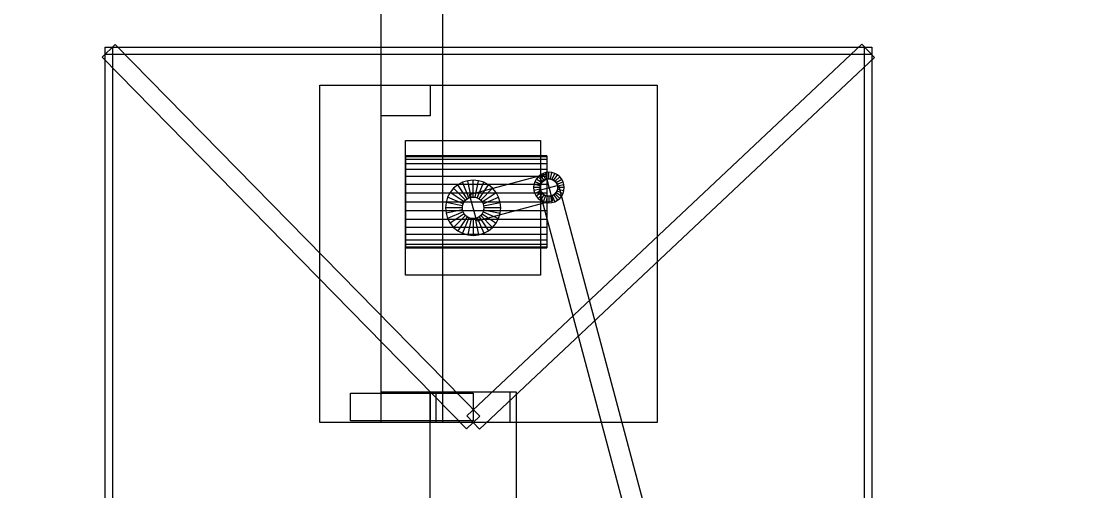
# Model space of a CAD drawing. Header units: millimetres. Extents: x -191664 to 191490, y -197311 to 10263.
# Drawn here: x -1236 to 518, y -193951 to -193186 of the extents above; entities that cross this region are included whole.
import ezdxf

# ---------------------------------------------------------------- set-up
doc = ezdxf.new("R2010")
doc.units = ezdxf.units.MM
doc.layers.add('R15_COTAS_TRANSPORTE_P', color=1, linetype='Continuous', lineweight=0)
doc.layers.add('R15_REPARTIDOR_BIELA_MANIVELA_P', color=3, linetype='Continuous', lineweight=0)
doc.dimstyles.new('PLANTA_20', dxfattribs={"dimtxt": 50, "dimasz": 30, "dimexe": 30, "dimexo": 16, "dimgap": 20, "dimtad": 1, "dimtih": 1, "dimtoh": 1, "dimdec": 1, "dimzin": 0, "dimdsep": 46, "dimcen": 0.09, "dimadec": 0, "dimazin": 0, "dimtfac": 1, "dimtdec": 4, "dimtofl": 0, "dimtmove": 0, "dimatfit": 3, "dimfxl": 1, "dimtolj": 1, "dimtzin": 0, "dimarcsym": 0})

# ---------------------------------------------------------------- blocks, each defined once
blk = doc.blocks.new('*D132')
at = {"layer": 'Defpoints', "color": 0, "transparency": 16777216}
for p in [(-500, -194490), (-500, -194490), (500, -194490), (203.3, -194656.7), (439.7, -194832)]:
    blk.add_point(p, dxfattribs=at)
at = {"layer": 'R15_COTAS_TRANSPORTE_P', "color": 0, "lineweight": -2, "transparency": 16777216}
blk.add_arc((-500, -194490), 722.8, 342.3783, 357.6217, dxfattribs=at)
at = {"layer": 'R15_COTAS_TRANSPORTE_P', "color": 0, "transparency": 16777216}
for points in [[(217.2, -194519.9), (227.1, -194520.1), (222.8, -194490)], [(193.6, -194710.4), (184.1, -194707.2), (179.2, -194737.2)]]:
    blk.add_solid(points, dxfattribs=at)
blk = doc.blocks.new('*D133')
at = {"layer": 'Defpoints', "color": 0, "transparency": 16777216}
for p in [(439.7, -194148), (217.9, -194406.1), (-500, -194490), (-500, -194490), (500, -194490)]:
    blk.add_point(p, dxfattribs=at)
at = {"layer": 'R15_COTAS_TRANSPORTE_P', "color": 0, "lineweight": -2, "transparency": 16777216}
blk.add_arc((-500, -194490), 722.8, 2.3783, 17.6217, dxfattribs=at)
at = {"layer": 'R15_COTAS_TRANSPORTE_P', "color": 0, "transparency": 16777216}
for points in [[(184.1, -194272.8), (193.6, -194269.6), (179.2, -194242.8)], [(227.1, -194459.9), (217.2, -194460.1), (222.8, -194490)]]:
    blk.add_solid(points, dxfattribs=at)

msp = doc.modelspace()

# ---------------------------------------------------------------- linework, layer by layer
at = {"layer": 'R15_REPARTIDOR_BIELA_MANIVELA_P', "color": 253, "true_color": 0xa6b3ba}
for p, q in [((-650, -193840), (-650, -192790)), ((-550, -192790), (-550, -193840)), ((-1088, -193228), (-1088, -193240)), ((138, -193240), (138, -193228)), ((-1088, -193240), (-1100, -193240)), ((150, -193240), (138, -193240)), ((-750, -193840), (-750, -193290)), ((-750, -193290), (-200, -193290)), ((-650, -193340), (-650, -193290)), ((-650, -193290), (-570, -193290)), ((-570, -193290), (-570, -193340)), ((-200, -193290), (-200, -193840)), ((-570, -193340), (-650, -193340)), ((-650, -193840), (-650, -193790)), ((-650, -193790), (-570, -193790)), ((-570, -194400), (-570, -193790)), ((-570, -193790), (-430, -193790)), ((-570, -193790), (-570, -193840)), ((-560, -193840), (-560, -193790)), ((-560, -193790), (-440, -193790)), ((-440, -193790), (-440, -193840)), ((-430, -193790), (-430, -194400)), ((-200, -193840), (-750, -193840)), ((-550, -193840), (-650, -193840)), ((-570, -193840), (-650, -193840)), ((-440, -193840), (-560, -193840))]:
    msp.add_line(p, q, dxfattribs=at)
at = {"layer": 'R15_REPARTIDOR_BIELA_MANIVELA_P', "color": 8, "true_color": 0x667c87}
for p, q in [((-1104.71, -193244.5), (-1083.29, -193223.5)), ((-1083.29, -193223.5), (-489.29, -193829.5)), ((-510.28, -193829.08), (133.72, -193223.08)), ((133.72, -193223.08), (154.28, -193244.92)), ((-510.71, -193850.5), (-1104.71, -193244.5)), ((154.28, -193244.92), (-489.72, -193850.92)), ((-700, -193837.5), (-700, -193792.5)), ((-700, -193792.5), (-500, -193792.5)), ((-500, -193792.5), (-500, -193837.5)), ((-489.72, -193850.92), (-510.28, -193829.08)), ((-500, -193837.5), (-700, -193837.5)), ((-489.29, -193829.5), (-510.71, -193850.5))]:
    msp.add_line(p, q, dxfattribs=at)
at = {"layer": 'R15_REPARTIDOR_BIELA_MANIVELA_P', "color": 33, "true_color": 0xb6a25b}
for p, q in [((-1100, -193240), (-1100, -193228)), ((-1100, -193228), (150, -193228)), ((-1100, -195040), (-1100, -193228)), ((-1100, -193228), (-1088, -193228)), ((-1088, -193228), (-1088, -195040)), ((138, -195040), (138, -193228)), ((138, -193228), (150, -193228)), ((150, -193228), (150, -193240)), ((150, -193228), (150, -195040)), ((150, -193240), (-1100, -193240))]:
    msp.add_line(p, q, dxfattribs=at)
at = {"layer": 'R15_REPARTIDOR_BIELA_MANIVELA_P', "color": 147, "true_color": 0x396a7a}
for p, q in [((-610, -193600), (-610, -193380)), ((-610, -193380), (-390, -193380)), ((-390, -193380), (-390, -193600)), ((-390, -193600), (-610, -193600))]:
    msp.add_line(p, q, dxfattribs=at)
at = {"layer": 'R15_REPARTIDOR_BIELA_MANIVELA_P', "color": 147, "true_color": 0x286779}
for p, q in [((-610, -193406.44), (-610, -193405)), ((-380, -193405), (-610, -193405)), ((-610, -193406.44), (-610, -193410.71)), ((-610, -193406.44), (-380, -193406.44)), ((-380, -193405), (-380, -193406.44)), ((-380, -193406.44), (-380, -193410.71)), ((-610, -193410.71), (-610, -193417.64)), ((-610, -193410.71), (-380, -193410.71)), ((-610, -193417.64), (-610, -193426.97)), ((-610, -193417.64), (-380, -193417.64)), ((-380, -193410.71), (-380, -193417.64)), ((-380, -193417.64), (-380, -193426.97)), ((-610, -193426.97), (-610, -193438.33)), ((-610, -193426.97), (-380, -193426.97)), ((-610, -193438.33), (-610, -193451.3)), ((-610, -193438.33), (-380, -193438.33)), ((-380, -193426.97), (-380, -193438.33)), ((-380, -193438.33), (-380, -193451.3)), ((-610, -193451.3), (-610, -193465.37)), ((-610, -193451.3), (-380, -193451.3)), ((-380, -193451.3), (-380, -193465.37)), ((-610, -193465.37), (-610, -193480)), ((-610, -193465.37), (-380, -193465.37)), ((-380, -193465.37), (-380, -193480)), ((-610, -193480), (-610, -193494.63)), ((-610, -193480), (-380, -193480)), ((-610, -193494.63), (-610, -193508.7)), ((-610, -193494.63), (-380, -193494.63)), ((-380, -193480), (-380, -193494.63)), ((-380, -193494.63), (-380, -193508.7)), ((-610, -193508.7), (-610, -193521.67)), ((-610, -193508.7), (-380, -193508.7)), ((-380, -193508.7), (-380, -193521.67)), ((-610, -193521.67), (-610, -193533.03)), ((-610, -193521.67), (-380, -193521.67)), ((-380, -193521.67), (-380, -193533.03)), ((-610, -193533.03), (-610, -193542.36)), ((-610, -193533.03), (-380, -193533.03)), ((-610, -193542.36), (-610, -193549.29)), ((-610, -193542.36), (-380, -193542.36)), ((-380, -193533.03), (-380, -193542.36)), ((-380, -193542.36), (-380, -193549.29)), ((-610, -193549.29), (-610, -193553.56)), ((-610, -193549.29), (-380, -193549.29)), ((-610, -193553.56), (-610, -193555)), ((-610, -193553.56), (-380, -193553.56)), ((-610, -193555), (-380, -193555)), ((-380, -193549.29), (-380, -193553.56)), ((-380, -193553.56), (-380, -193555))]:
    msp.add_line(p, q, dxfattribs=at)
at = {"layer": 'R15_REPARTIDOR_BIELA_MANIVELA_P', "color": 33, "true_color": 0xc3a34f}
for p, q in [((-505.82, -193468.26), (-382.23, -193435.2)), ((-382.23, -193435.2), (-370.6, -193478.67)), ((-494.18, -193511.74), (-505.82, -193468.26)), ((-370.6, -193478.67), (-494.18, -193511.74))]:
    msp.add_line(p, q, dxfattribs=at)
at = {"layer": 'R15_REPARTIDOR_BIELA_MANIVELA_P', "color": 253, "true_color": 0x9eafb6}
for p, q in [((-397.21, -193443.04), (-399.52, -193447.37)), ((-394.1, -193439.26), (-397.21, -193443.04)), ((-388.47, -193448.88), (-397.21, -193443.04)), ((-390.31, -193436.15), (-394.1, -193439.26)), ((-386.67, -193446.68), (-394.1, -193439.26)), ((-385.99, -193433.84), (-390.31, -193436.15)), ((-384.47, -193444.88), (-390.31, -193436.15)), ((-381.3, -193432.41), (-385.99, -193433.84)), ((-381.97, -193443.54), (-385.99, -193433.84)), ((-384.47, -193444.88), (-381.97, -193443.54)), ((-381.97, -193443.54), (-379.25, -193442.71)), ((-376.42, -193431.93), (-381.3, -193432.41)), ((-379.25, -193442.71), (-381.3, -193432.41)), ((-379.25, -193442.71), (-376.42, -193442.43)), ((-371.54, -193432.41), (-376.42, -193431.93)), ((-376.42, -193442.43), (-376.42, -193431.93)), ((-376.42, -193442.43), (-373.59, -193442.71)), ((-373.59, -193442.71), (-371.54, -193432.41)), ((-373.59, -193442.71), (-370.87, -193443.54)), ((-366.85, -193433.84), (-371.54, -193432.41)), ((-370.87, -193443.54), (-366.85, -193433.84)), ((-370.87, -193443.54), (-368.36, -193444.88)), ((-368.36, -193444.88), (-362.53, -193436.15)), ((-362.53, -193436.15), (-366.85, -193433.84)), ((-366.17, -193446.68), (-358.74, -193439.26)), ((-364.36, -193448.88), (-355.63, -193443.04)), ((-358.74, -193439.26), (-362.53, -193436.15)), ((-355.63, -193443.04), (-358.74, -193439.26)), ((-353.32, -193447.37), (-355.63, -193443.04)), ((-531.82, -193458.18), (-537.42, -193465)), ((-525, -193452.58), (-531.82, -193458.18)), ((-512.37, -193477.63), (-531.82, -193458.18)), ((-517.22, -193448.43), (-525, -193452.58)), ((-509.72, -193475.45), (-525, -193452.58)), ((-508.78, -193445.86), (-517.22, -193448.43)), ((-506.7, -193473.83), (-517.22, -193448.43)), ((-500, -193445), (-508.78, -193445.86)), ((-503.41, -193472.84), (-508.78, -193445.86)), ((-491.22, -193445.86), (-500, -193445)), ((-500, -193472.5), (-500, -193445)), ((-496.59, -193472.84), (-491.22, -193445.86)), ((-493.3, -193473.83), (-482.78, -193448.43)), ((-482.78, -193448.43), (-491.22, -193445.86)), ((-490.28, -193475.45), (-475, -193452.58)), ((-487.63, -193477.63), (-468.18, -193458.18)), ((-475, -193452.58), (-482.78, -193448.43)), ((-468.18, -193458.18), (-475, -193452.58)), ((-462.58, -193465), (-468.18, -193458.18)), ((-400.94, -193452.06), (-401.42, -193456.93)), ((-390.92, -193456.93), (-401.42, -193456.93)), ((-401.42, -193456.93), (-400.94, -193461.81)), ((-399.52, -193447.37), (-400.94, -193452.06)), ((-390.64, -193454.1), (-400.94, -193452.06)), ((-390.64, -193459.76), (-400.94, -193461.81)), ((-389.81, -193451.38), (-399.52, -193447.37)), ((-390.92, -193456.93), (-390.64, -193454.1)), ((-390.64, -193459.76), (-390.92, -193456.93)), ((-390.64, -193454.1), (-389.81, -193451.38)), ((-389.81, -193462.48), (-390.64, -193459.76)), ((-389.81, -193451.38), (-388.47, -193448.88)), ((-388.47, -193448.88), (-386.67, -193446.68)), ((-386.67, -193446.68), (-384.47, -193444.88)), ((-368.36, -193444.88), (-366.17, -193446.68)), ((-366.17, -193446.68), (-364.36, -193448.88)), ((-364.36, -193448.88), (-363.02, -193451.38)), ((-363.02, -193451.38), (-353.32, -193447.37)), ((-363.02, -193451.38), (-362.2, -193454.1)), ((-362.2, -193459.76), (-363.02, -193462.48)), ((-362.2, -193454.1), (-351.9, -193452.06)), ((-362.2, -193454.1), (-361.92, -193456.93)), ((-361.92, -193456.93), (-362.2, -193459.76)), ((-362.2, -193459.76), (-351.9, -193461.81)), ((-351.42, -193456.93), (-361.92, -193456.93)), ((-351.9, -193452.06), (-353.32, -193447.37)), ((-351.42, -193456.93), (-351.9, -193452.06)), ((-351.9, -193461.81), (-351.42, -193456.93)), ((-541.57, -193472.78), (-544.14, -193481.22)), ((-537.42, -193465), (-541.57, -193472.78)), ((-516.17, -193483.3), (-541.57, -193472.78)), ((-514.55, -193480.28), (-537.42, -193465)), ((-514.55, -193480.28), (-512.37, -193477.63)), ((-512.37, -193477.63), (-509.72, -193475.45)), ((-509.72, -193475.45), (-506.7, -193473.83)), ((-506.7, -193473.83), (-503.41, -193472.84)), ((-503.41, -193472.84), (-500, -193472.5)), ((-500, -193472.5), (-496.59, -193472.84)), ((-496.59, -193472.84), (-493.3, -193473.83)), ((-493.3, -193473.83), (-490.28, -193475.45)), ((-490.28, -193475.45), (-487.63, -193477.63)), ((-487.63, -193477.63), (-485.45, -193480.28)), ((-485.45, -193480.28), (-462.58, -193465)), ((-483.83, -193483.3), (-458.43, -193472.78)), ((-458.43, -193472.78), (-462.58, -193465)), ((-455.86, -193481.22), (-458.43, -193472.78)), ((-400.94, -193461.81), (-399.52, -193466.5)), ((-389.81, -193462.48), (-399.52, -193466.5)), ((-399.52, -193466.5), (-397.21, -193470.82)), ((-388.47, -193464.99), (-397.21, -193470.82)), ((-397.21, -193470.82), (-394.1, -193474.61)), ((-386.67, -193467.19), (-394.1, -193474.61)), ((-394.1, -193474.61), (-390.31, -193477.72)), ((-384.47, -193468.99), (-390.31, -193477.72)), ((-390.31, -193477.72), (-385.99, -193480.03)), ((-388.47, -193464.99), (-389.81, -193462.48)), ((-386.67, -193467.19), (-388.47, -193464.99)), ((-384.47, -193468.99), (-386.67, -193467.19)), ((-381.97, -193470.33), (-385.99, -193480.03)), ((-381.97, -193470.33), (-384.47, -193468.99)), ((-379.25, -193471.15), (-381.97, -193470.33)), ((-379.25, -193471.15), (-381.3, -193481.45)), ((-376.42, -193471.43), (-379.25, -193471.15)), ((-373.59, -193471.15), (-376.42, -193471.43)), ((-376.42, -193471.43), (-376.42, -193481.93)), ((-370.87, -193470.33), (-373.59, -193471.15)), ((-373.59, -193471.15), (-371.54, -193481.45)), ((-368.36, -193468.99), (-370.87, -193470.33)), ((-370.87, -193470.33), (-366.85, -193480.03)), ((-366.17, -193467.19), (-368.36, -193468.99)), ((-368.36, -193468.99), (-362.53, -193477.72)), ((-366.85, -193480.03), (-362.53, -193477.72)), ((-364.36, -193464.99), (-366.17, -193467.19)), ((-366.17, -193467.19), (-358.74, -193474.61)), ((-363.02, -193462.48), (-364.36, -193464.99)), ((-364.36, -193464.99), (-355.63, -193470.82)), ((-363.02, -193462.48), (-353.32, -193466.5)), ((-362.53, -193477.72), (-358.74, -193474.61)), ((-358.74, -193474.61), (-355.63, -193470.82)), ((-355.63, -193470.82), (-353.32, -193466.5)), ((-353.32, -193466.5), (-351.9, -193461.81)), ((-544.14, -193481.22), (-545, -193490)), ((-517.5, -193490), (-545, -193490)), ((-545, -193490), (-544.14, -193498.78)), ((-517.16, -193486.59), (-544.14, -193481.22)), ((-517.16, -193493.41), (-544.14, -193498.78)), ((-517.5, -193490), (-517.16, -193486.59)), ((-517.16, -193493.41), (-517.5, -193490)), ((-517.16, -193486.59), (-516.17, -193483.3)), ((-516.17, -193496.7), (-517.16, -193493.41)), ((-516.17, -193483.3), (-514.55, -193480.28)), ((-485.45, -193480.28), (-483.83, -193483.3)), ((-483.83, -193483.3), (-482.84, -193486.59)), ((-482.84, -193493.41), (-483.83, -193496.7)), ((-482.84, -193486.59), (-455.86, -193481.22)), ((-482.84, -193486.59), (-482.5, -193490)), ((-482.5, -193490), (-482.84, -193493.41)), ((-482.84, -193493.41), (-455.86, -193498.78)), ((-455, -193490), (-482.5, -193490)), ((-455, -193490), (-455.86, -193481.22)), ((-455.86, -193498.78), (-455, -193490)), ((-385.99, -193480.03), (-381.3, -193481.45)), ((-381.3, -193481.45), (-376.42, -193481.93)), ((-376.42, -193481.93), (-371.54, -193481.45)), ((-371.54, -193481.45), (-366.85, -193480.03)), ((-544.14, -193498.78), (-541.57, -193507.22)), ((-516.17, -193496.7), (-541.57, -193507.22)), ((-541.57, -193507.22), (-537.42, -193515)), ((-514.55, -193499.72), (-537.42, -193515)), ((-512.37, -193502.37), (-531.82, -193521.82)), ((-509.72, -193504.55), (-525, -193527.42)), ((-506.7, -193506.17), (-517.22, -193531.57)), ((-514.55, -193499.72), (-516.17, -193496.7)), ((-512.37, -193502.37), (-514.55, -193499.72)), ((-509.72, -193504.55), (-512.37, -193502.37)), ((-506.7, -193506.17), (-509.72, -193504.55)), ((-503.41, -193507.16), (-508.78, -193534.14)), ((-503.41, -193507.16), (-506.7, -193506.17)), ((-500, -193507.5), (-503.41, -193507.16)), ((-496.59, -193507.16), (-500, -193507.5)), ((-500, -193507.5), (-500, -193535)), ((-493.3, -193506.17), (-496.59, -193507.16)), ((-496.59, -193507.16), (-491.22, -193534.14)), ((-490.28, -193504.55), (-493.3, -193506.17)), ((-493.3, -193506.17), (-482.78, -193531.57)), ((-487.63, -193502.37), (-490.28, -193504.55)), ((-490.28, -193504.55), (-475, -193527.42)), ((-485.45, -193499.72), (-487.63, -193502.37)), ((-487.63, -193502.37), (-468.18, -193521.82)), ((-483.83, -193496.7), (-485.45, -193499.72)), ((-485.45, -193499.72), (-462.58, -193515)), ((-483.83, -193496.7), (-458.43, -193507.22)), ((-462.58, -193515), (-458.43, -193507.22)), ((-458.43, -193507.22), (-455.86, -193498.78)), ((-537.42, -193515), (-531.82, -193521.82)), ((-531.82, -193521.82), (-525, -193527.42)), ((-525, -193527.42), (-517.22, -193531.57)), ((-482.78, -193531.57), (-475, -193527.42)), ((-475, -193527.42), (-468.18, -193521.82)), ((-468.18, -193521.82), (-462.58, -193515)), ((-517.22, -193531.57), (-508.78, -193534.14)), ((-508.78, -193534.14), (-500, -193535)), ((-500, -193535), (-491.22, -193534.14)), ((-491.22, -193534.14), (-482.78, -193531.57))]:
    msp.add_line(p, q, dxfattribs=at)
at = {"layer": 'R15_REPARTIDOR_BIELA_MANIVELA_P', "color": 253, "true_color": 0xa8b4b9}
for p, q in [((-381.78, -193444), (-379.15, -193443.2)), ((-379.15, -193443.2), (-376.42, -193442.93)), ((-376.42, -193442.93), (-373.69, -193443.2)), ((-373.69, -193443.2), (-371.06, -193444)), ((-390.42, -193456.93), (-390.15, -193454.2)), ((-390.15, -193459.66), (-390.42, -193456.93)), ((-390.15, -193454.2), (-389.35, -193451.58)), ((-389.35, -193462.29), (-390.15, -193459.66)), ((-389.35, -193451.58), (-388.06, -193449.16)), ((-388.06, -193449.16), (-386.32, -193447.03)), ((-386.32, -193447.03), (-384.2, -193445.29)), ((-384.2, -193445.29), (-381.78, -193444)), ((-371.06, -193444), (-368.64, -193445.29)), ((-368.64, -193445.29), (-366.52, -193447.03)), ((-366.52, -193447.03), (-364.78, -193449.16)), ((-364.78, -193449.16), (-363.48, -193451.58)), ((-363.48, -193451.58), (-362.69, -193454.2)), ((-362.69, -193459.66), (-363.48, -193462.29)), ((-362.69, -193454.2), (-362.42, -193456.93)), ((-362.42, -193456.93), (-362.69, -193459.66)), ((-388.06, -193464.71), (-389.35, -193462.29)), ((-386.32, -193466.83), (-388.06, -193464.71)), ((-384.2, -193468.57), (-386.32, -193466.83)), ((-381.78, -193469.87), (-384.2, -193468.57)), ((-379.15, -193470.66), (-381.78, -193469.87)), ((-376.42, -193470.93), (-379.15, -193470.66)), ((-373.69, -193470.66), (-376.42, -193470.93)), ((-371.06, -193469.87), (-373.69, -193470.66)), ((-368.64, -193468.57), (-371.06, -193469.87)), ((-366.52, -193466.83), (-368.64, -193468.57)), ((-364.78, -193464.71), (-366.52, -193466.83)), ((-363.48, -193462.29), (-364.78, -193464.71))]:
    msp.add_line(p, q, dxfattribs=at)
at = {"layer": 'R15_REPARTIDOR_BIELA_MANIVELA_P', "color": 253, "true_color": 0xa1afb6}
for p, q in [((-391.87, -193461.07), (-360.96, -193452.8)), ((-115.46, -194494.14), (-391.87, -193461.07)), ((-360.96, -193452.8), (-84.54, -194485.86))]:
    msp.add_line(p, q, dxfattribs=at)

# ---------------------------------------------------------------- dimensions: what is measured, and where the dimension line sits
at = {"layer": 'R15_COTAS_TRANSPORTE_P'}
for base, line2, picture, middle in [((217.89, -194406.09), ((-500, -194490), (439.69, -194147.98)), '*D133', (191490.46, -33543.69)), ((203.29, -194656.68), ((-500, -194490), (439.69, -194832.02)), '*D132', (-191664.11, -34001.98))]:
    dim = msp.add_angular_dim_2l(base=base, line1=((-500, -194490), (500, -194490)), line2=line2, dimstyle='PLANTA_20', dxfattribs=at)
    dim.commit()
    dim.dimension.update_dxf_attribs({"geometry": picture, "text_midpoint": middle})

doc.saveas('drawing.dxf')
